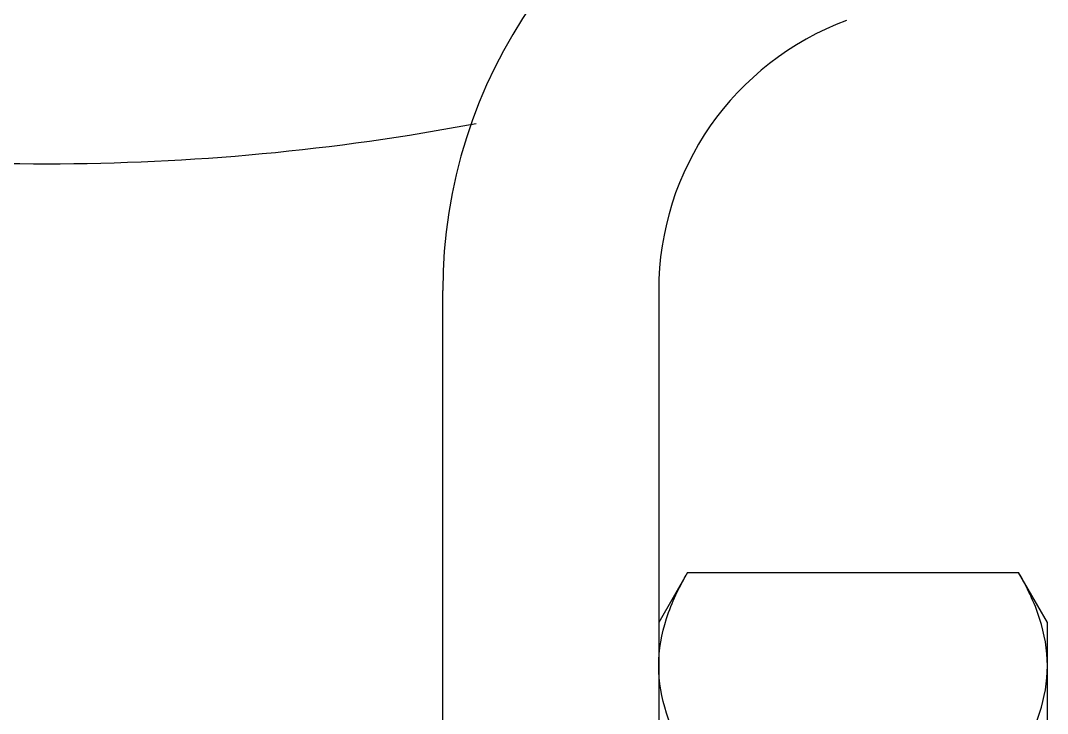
# Model space of a CAD drawing. Extents: x -191212 to 1245715665, y -234495 to 250873.
# Drawn here: x 180498.3 to 180594.8, y 130024.2 to 130089.3 of the extents above; entities that cross this region are included whole.
import ezdxf

# ---------------------------------------------------------------- set-up
doc = ezdxf.new("R2010")
doc.units = 0
doc.header["$LTSCALE"] = 500
doc.layers.get('0').update_dxf_attribs({"linetype": 'CONTINUOUS'})
doc.layers.add('PUB_TEXT', color=7, linetype='CONTINUOUS')

# ---------------------------------------------------------------- blocks, each defined once
blk = doc.blocks.new('deeeeee')
at = {"linetype": 'Continuous'}
for p, q in [((-471700.77, -354887.92), (-471700.77, -354688.55)), ((-471670.28, -354688.55), (-471670.28, -354887.92)), ((-471666.2, -354728.39), (-471670.28, -354735.47)), ((-471666.2, -354728.39), (-471619.48, -354728.39)), ((-471615.4, -354735.47), (-471619.48, -354728.39)), ((-471615.4, -354826.92), (-471615.4, -354735.47))]:
    blk.add_line(p, q, dxfattribs=at)
for centre, radius, start, end in [((-471629.63, -354688.55), 71.15, 110.3175, 180), ((-471629.63, -354688.55), 40.66, 110.3175, 180), ((-471756.68, -354345.41), 325.25, 259.2619, 280.7381)]:
    blk.add_arc(centre, radius, start, end, dxfattribs=at)
for points, knots in [([(-471670.28, -354741.59), (-471670.28, -354739.34), (-471669.44, -354734.68), (-471667.39, -354730.47), (-471666.2, -354728.39)], [0, 0, 0, 0, 0.485069, 1, 1, 1, 1]), ([(-471615.4, -354741.59), (-471615.4, -354739.34), (-471616.24, -354734.68), (-471618.28, -354730.47), (-471619.48, -354728.39)], [0, 0, 0, 0, 0.485069, 1, 1, 1, 1]), ([(-471666.2, -354754.8), (-471667.39, -354752.72), (-471669.44, -354748.51), (-471670.28, -354743.85), (-471670.28, -354741.59)], [0, 0, 0, 0, 0.514931, 1, 1, 1, 1]), ([(-471619.48, -354754.8), (-471618.28, -354752.72), (-471616.24, -354748.51), (-471615.4, -354743.85), (-471615.4, -354741.59)], [0, 0, 0, 0, 0.514931, 1, 1, 1, 1])]:
    blk.add_open_spline(points, degree=3, knots=knots, dxfattribs=at)

msp = doc.modelspace()

# ---------------------------------------------------------------- block references
at = {"layer": 'PUB_TEXT', "xscale": 0.6652800000000001, "yscale": 0.6652800000000001, "zscale": 0.6652800000000001}
msp.add_blockref('deeeeee', (494351.104, 366031.126), dxfattribs=at)

doc.saveas('drawing.dxf')
